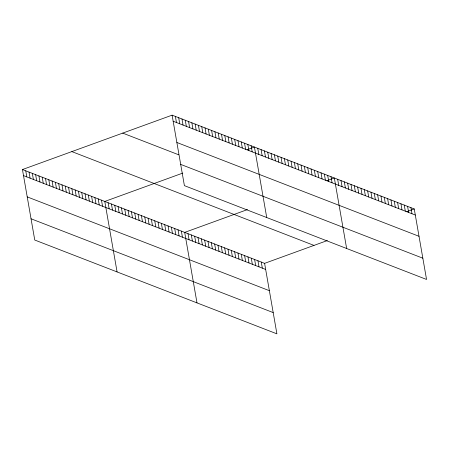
<?xml version="1.0" encoding="UTF-8"?>
<svg xmlns="http://www.w3.org/2000/svg" width="449" height="449" viewBox="0 0 449 449"><rect width="100%" height="100%" fill="white"/><g stroke="black" fill="none" stroke-linecap="round" stroke-linejoin="round"><path stroke-width="0.67" d="M22.45 169.548L264.601 263.355L276.904 333.843L34.753 240.035L22.45 169.548L172.096 115.157L414.247 208.965L426.55 279.452L184.399 185.645L172.096 115.157M182.782 173.089L104.78 201.444L117.082 271.931M247.023 149.742L254.426 147.053L266.728 217.541M247.433 209.593L184.691 232.397L196.993 302.89M326.928 180.7L334.337 178.006L346.639 248.493M264.601 263.355L327.338 240.552M406.839 211.653L414.247 208.965M173.157 121.236L415.308 215.043M176.867 142.49L419.018 236.297M122.712 133.106L178.696 154.793M180.689 164.39L422.84 258.197M71.834 151.599L313.986 245.407M23.511 175.626L265.662 269.434M27.221 196.881L269.372 290.688M31.043 218.781L273.194 312.588M410.919 207.674L411.98 213.752M407.591 206.383L408.652 212.461M404.257 205.092L405.318 211.17M400.929 203.801L401.99 209.879M397.601 202.516L398.661 208.594M394.273 201.225L395.333 207.303M390.939 199.934L391.999 206.012M387.61 198.643L388.671 204.722M384.282 197.352L385.343 203.431M380.954 196.061L382.015 202.14M377.62 194.776L378.681 200.855M374.292 193.485L375.353 199.564M370.964 192.194L372.025 198.273M367.636 190.904L368.696 196.982M364.302 189.613L365.363 195.691M360.974 188.327L362.034 194.406M357.645 187.037L358.706 193.115M354.317 185.746L355.378 191.824M350.983 184.455L352.044 190.533M347.655 183.164L348.716 189.242M344.327 181.879L345.388 187.957M340.999 180.588L342.059 186.666M337.665 179.297L338.731 185.375M331.008 176.715L332.069 182.794M327.68 175.424L328.741 181.503M324.352 174.139L325.413 180.217M321.018 172.848L322.079 178.927M317.69 171.557L318.751 177.636M314.362 170.266L315.423 176.345M311.034 168.976L312.094 175.054M307.7 167.69L308.76 173.769M304.371 166.399L305.432 172.478M301.043 165.109L302.104 171.187M297.715 163.818L298.776 169.896M294.381 162.527L295.442 168.605M291.053 161.242L292.114 167.32M287.725 159.951L288.786 166.029M284.397 158.66L285.457 164.738M281.063 157.369L282.124 163.447M277.735 156.078L278.795 162.156M274.406 154.787L275.467 160.865M271.078 153.502L272.139 159.58M267.744 152.211L268.805 158.289M264.416 150.92L265.477 156.998M261.088 149.629L262.149 155.708M257.76 148.338L258.82 154.417M251.137 145.773L252.198 151.852M247.842 144.499L248.903 150.578M244.548 143.225L245.609 149.304M241.253 141.946L242.314 148.024M261.273 262.064L262.334 268.143M237.964 140.672L239.025 146.75M257.939 260.774L259 266.852M234.67 139.398L235.731 145.476M254.611 259.483L255.672 265.561M231.375 138.118L232.436 144.196M251.283 258.192L252.344 264.27M228.081 136.844L229.142 142.922M247.955 256.907L249.015 262.985M224.792 135.57L225.853 141.648M244.621 255.616L245.682 261.694M221.497 134.296L222.558 140.369M241.293 254.325L242.353 260.403M218.203 133.016L219.264 139.095M237.964 253.034L239.025 259.112M214.908 131.742L215.969 137.821M234.636 251.743L235.697 257.821M211.614 130.468L212.674 136.547M231.302 250.458L232.363 256.536M208.325 129.189L209.386 135.267M227.974 249.167L229.035 255.245M205.03 127.914L206.091 133.993M224.646 247.876L225.707 253.954M201.736 126.64L202.796 132.719M221.318 246.585L222.378 252.664M198.441 125.361L199.502 131.439M217.984 245.294L219.045 251.373M195.152 124.087L196.213 130.165M214.656 244.009L215.716 250.087M191.858 122.813L192.918 128.891M211.327 242.718L212.388 248.797M188.563 121.533L189.624 127.611M207.999 241.427L209.06 247.506M185.269 120.259L186.329 126.337M204.665 240.136L205.726 246.215M181.98 118.985L183.04 125.063M201.337 238.846L202.398 244.924M178.685 117.711L179.746 123.789M198.009 237.555L199.07 243.633M175.391 116.431L176.451 122.51M194.681 236.269L195.742 242.348M191.353 234.979L192.413 241.057M188.019 233.688L189.08 239.766M181.362 231.106L182.423 237.184M178.034 229.821L179.095 235.899M174.7 228.53L175.761 234.608M171.372 227.239L172.433 233.317M168.044 225.948L169.105 232.026M164.716 224.657L165.776 230.735M161.382 223.372L162.443 229.445M158.054 222.081L159.114 228.159M154.725 220.79L155.786 226.868M151.397 219.499L152.458 225.578M148.063 218.208L149.124 224.287M144.735 216.918L145.796 222.996M141.407 215.632L142.468 221.711M138.079 214.341L139.139 220.42M134.745 213.051L135.806 219.129M131.417 211.76L132.477 217.838M128.088 210.469L129.149 216.547M124.76 209.183L125.821 215.262M121.426 207.893L122.487 213.971M118.098 206.602L119.159 212.68M114.77 205.311L115.831 211.389M111.442 204.02L112.503 210.098M108.108 202.729L109.169 208.807M101.485 200.164L102.546 206.243M98.196 198.89L99.257 204.969M94.902 197.616L95.963 203.694M91.607 196.336L92.668 202.415M88.313 195.062L89.373 201.141M85.024 193.788L86.085 199.867M81.729 192.514L82.79 198.593M78.435 191.235L79.495 197.313M75.14 189.961L76.201 196.039M71.851 188.687L72.912 194.765M68.557 187.407L69.617 193.485M65.262 186.133L66.323 192.211M61.968 184.859L63.028 190.937M58.673 183.579L59.734 189.658M55.384 182.305L56.445 188.384M52.09 181.031L53.15 187.11M48.795 179.752L49.856 185.83M45.501 178.478L46.561 184.556M42.212 177.203L43.272 183.282M38.917 175.929L39.978 182.008M35.623 174.65L36.683 180.728M32.328 173.376L33.389 179.454M29.039 172.102L30.1 178.18M25.745 170.822L26.805 176.9"/></g></svg>
